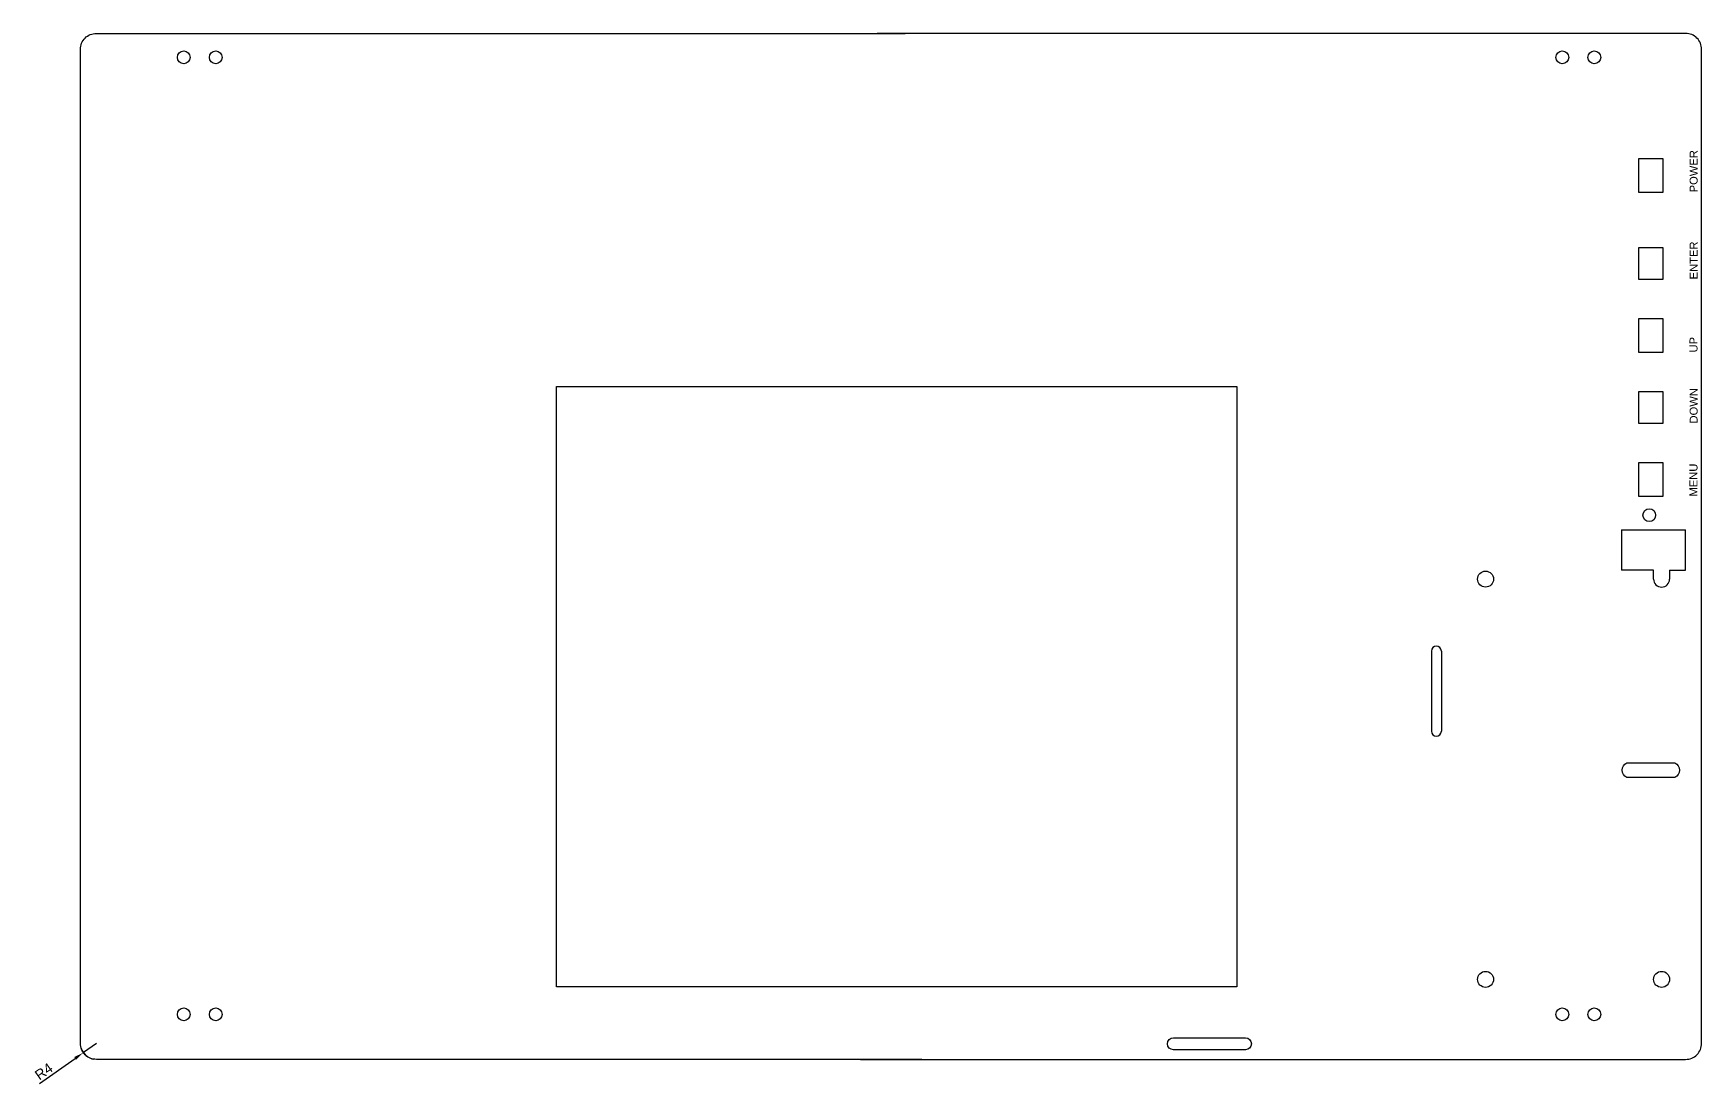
# Model space of a CAD drawing. Header units: millimetres. Extents: x -1635 to 5442, y -1125 to 1353.
# Drawn here: x 3521.8 to 3938.7, y 288.5 to 550.9 of the extents above; entities that cross this region are included whole.
import ezdxf

# ---------------------------------------------------------------- set-up
doc = ezdxf.new("R2010")
doc.units = ezdxf.units.MM
doc.styles.get("Standard").update_dxf_attribs({"font": 'arial.ttf'})
doc.dimstyles.new('ISO-25', dxfattribs={"dimtxt": 2.5, "dimasz": 2.5, "dimexe": 1.25, "dimexo": 0.625, "dimtad": 1, "dimtxsty": 'Standard', "dimcen": 2.5, "dimadec": 0, "dimazin": 0, "dimtfac": 1, "dimtmove": 0, "dimatfit": 3, "dimfxl": 1, "dimarcsym": 0})

# ---------------------------------------------------------------- blocks, each defined once
blk = doc.blocks.new('*D46')
at = {"color": 0, "lineweight": -2, "transparency": 16777216}
for p, q in [((3537.59, 298.5), (3534.32, 296.19)), ((3523.36, 288.45), (3532.28, 294.75))]:
    blk.add_line(p, q, dxfattribs=at)
blk.add_arc((3537.59, 298.5), 4, 197.3295, 261.0475, dxfattribs=at)
at = {"color": 0, "transparency": 16777216}
blk.add_solid([(3532.04, 295.09), (3532.52, 294.41), (3534.32, 296.19)], dxfattribs=at)
at = {"layer": 'Defpoints', "color": 0, "transparency": 16777216}
for p in [(3534.32, 296.19), (3537.59, 298.5)]:
    blk.add_point(p, dxfattribs=at)
at = {"color": 0, "transparency": 16777216, "insert": (3524.43, 291.5), "char_height": 2.5, "attachment_point": 5, "rotation": 35.2344}
blk.add_mtext('R4', dxfattribs=at)

msp = doc.modelspace()

# ---------------------------------------------------------------- linework, layer by layer
for p, q in [((3918.72, 426.778), (3934.72, 426.778)), ((3918.72, 426.778), (3918.72, 416.778)), ((3934.72, 416.778), (3934.72, 426.778)), ((3926.72, 416.778), (3918.72, 416.778)), ((3926.72, 414.501), (3926.72, 416.778)), ((3930.72, 416.778), (3934.72, 416.778)), ((3930.72, 416.778), (3930.72, 414.501)), ((3871.185, 396.501), (3871.185, 376.501)), ((3873.685, 396.501), (3873.685, 376.501))]:
    msp.add_line(p, q)
for points in [[(3743.826, 294.502), (3537.59, 294.502, -0.4142136), (3533.59, 298.502), (3533.59, 546.852, -0.4142136), (3537.59, 550.852), (3567.405, 550.852), (3739.655, 550.852)], [(3728.483, 294.502), (3934.72, 294.502, 0.4142136), (3938.72, 298.502), (3938.72, 546.852, 0.4142136), (3934.72, 550.852), (3904.905, 550.852), (3732.655, 550.852)]]:
    msp.add_lwpolyline(points, format="xyb")
for points in [[(3923.02, 519.628), (3929.02, 519.628), (3929.02, 515.378), (3929.02, 511.128), (3923.02, 511.128)], [(3929.02, 497.378), (3929.02, 493.378), (3929.02, 489.378), (3923.02, 489.378), (3923.02, 497.378)], [(3923.02, 479.628), (3929.02, 479.628), (3929.02, 475.378), (3929.02, 471.128), (3923.02, 471.128)], [(3822.579, 462.622), (3822.579, 312.622), (3652.579, 312.622), (3652.579, 387.622), (3652.579, 462.622)], [(3929.02, 461.378), (3929.02, 457.378), (3929.02, 453.378), (3923.02, 453.378), (3923.02, 461.378)], [(3923.02, 443.628), (3929.02, 443.628), (3929.02, 439.378), (3929.02, 435.128), (3923.02, 435.128)]]:
    msp.add_lwpolyline(points, close=True)
for points in [[(3920.02, 364.968, -0.645754), (3920.02, 368.614), (3932.02, 368.614, -0.6457501), (3932.02, 364.968)], [(3824.704, 299.909, -1), (3824.704, 296.909), (3806.704, 296.909, -1), (3806.704, 299.909)]]:
    msp.add_lwpolyline(points, format="xyb", close=True)
for centre, radius in [((3559.405, 544.852), 1.6), ((3559.405, 544.852), 1.6), ((3567.405, 544.852), 1.6), ((3567.405, 544.852), 1.6), ((3903.905, 544.852), 1.6), ((3903.905, 544.852), 1.6), ((3911.905, 544.852), 1.6), ((3911.905, 544.852), 1.6), ((3925.63, 430.478), 1.6), ((3884.72, 414.501), 2), ((3884.72, 314.501), 2), ((3928.72, 314.501), 2), ((3559.405, 305.752), 1.6), ((3559.405, 305.752), 1.6), ((3567.405, 305.752), 1.6), ((3567.405, 305.752), 1.6), ((3903.905, 305.752), 1.6), ((3903.905, 305.752), 1.6), ((3911.905, 305.752), 1.6), ((3911.905, 305.752), 1.6)]:
    msp.add_circle(centre, radius)
for centre, radius, start, end in [((3928.72, 414.501), 2, 180, 0), ((3872.435, 396.501), 1.25, 0, 180), ((3872.435, 376.501), 1.25, 180, 0)]:
    msp.add_arc(centre, radius, start, end)

# ---------------------------------------------------------------- texts
for s, p in [('POWER', (3937.721, 511.128)), ('ENTER', (3937.72, 489.378)), ('UP', (3937.685, 471.128)), ('DOWN', (3937.721, 453.378)), ('MENU', (3937.685, 435.128))]:
    msp.add_text(s, height=2, rotation=90).set_placement(p)

# ---------------------------------------------------------------- dimensions: what is measured, and where the dimension line sits
dim = msp.add_radius_dim(center=(3537.59, 298.502), mpoint=(3534.322, 296.195), dimstyle='ISO-25')
dim.commit()
dim.dimension.update_dxf_attribs({"geometry": '*D46', "text_midpoint": (3525.512, 289.971), "dimtype": 164})

doc.saveas('drawing.dxf')
